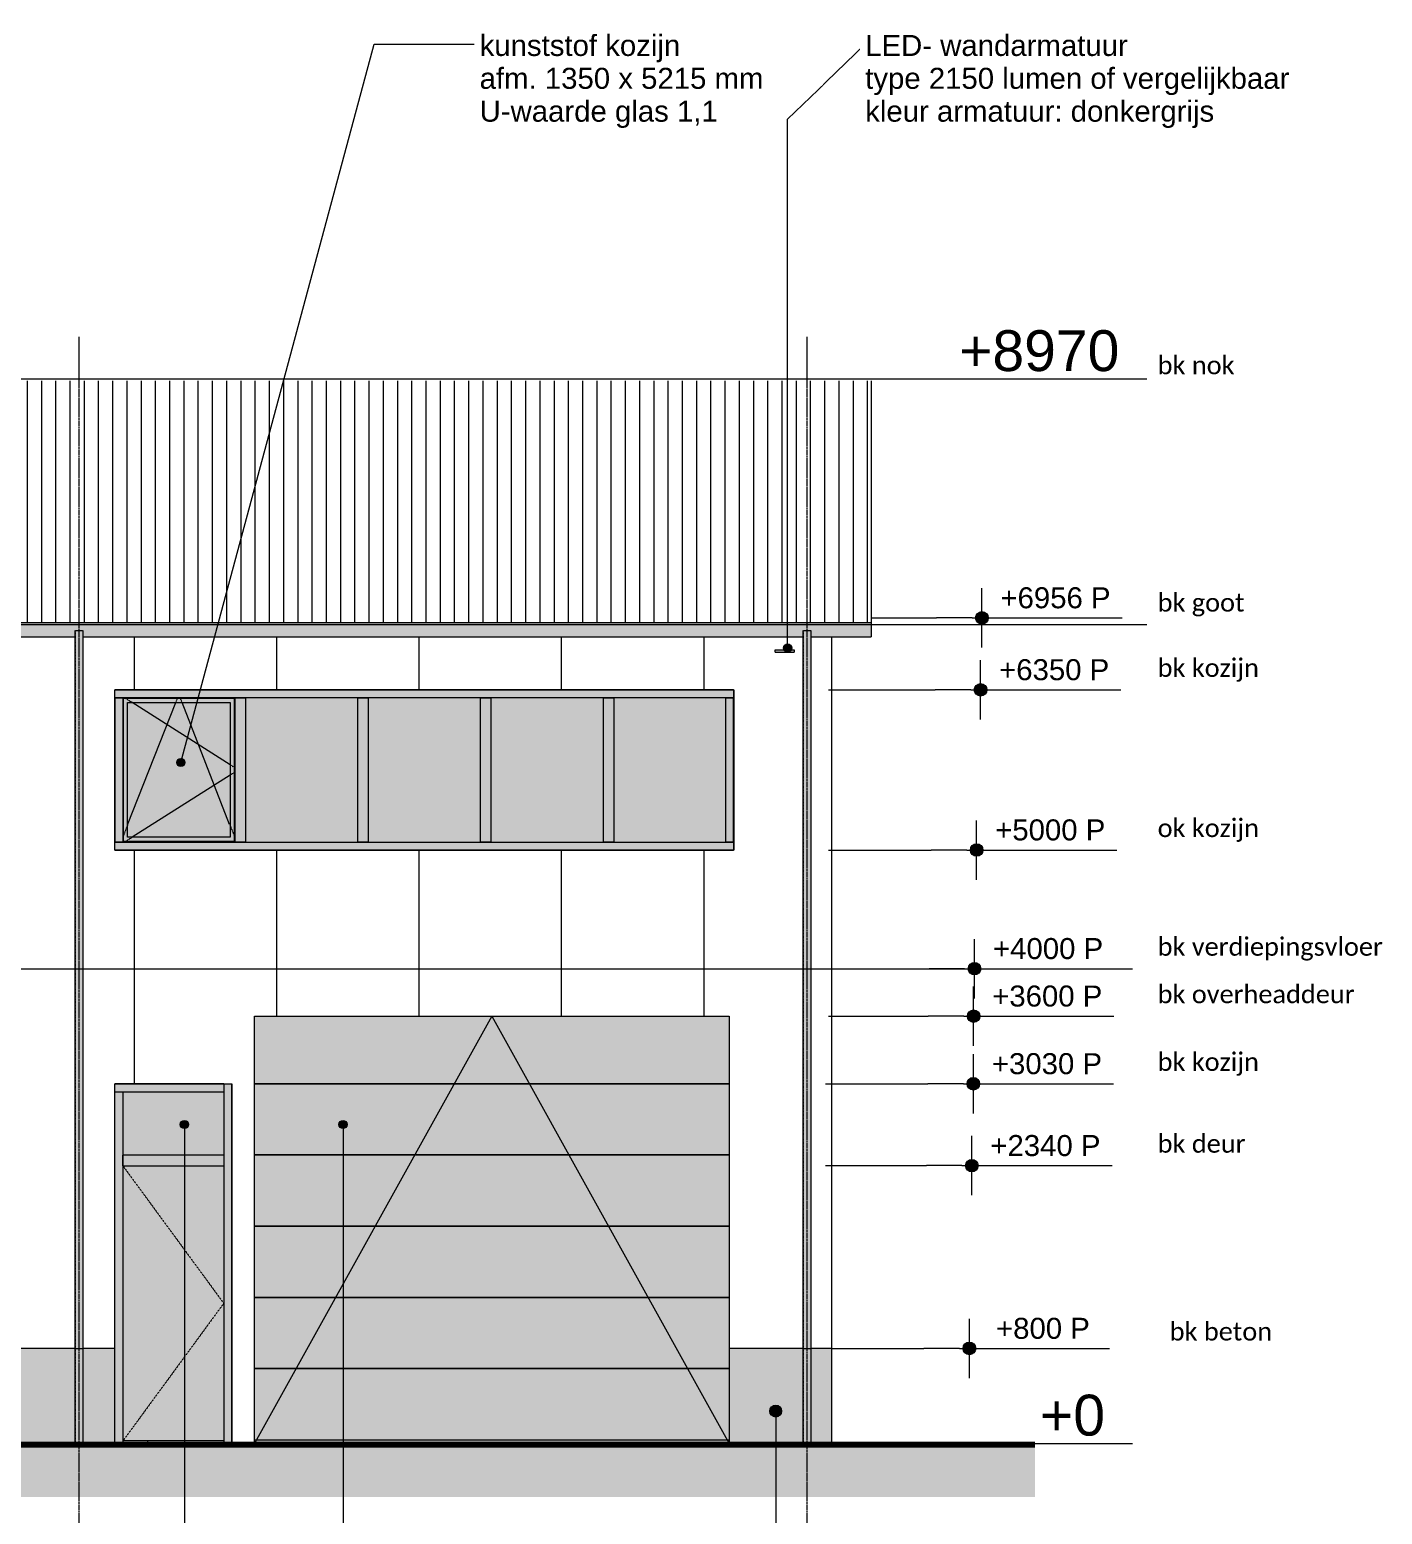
# Model space of a CAD drawing. Header units: millimetres. Extents: x 48682 to 485846, y -7071 to 11912.
# Drawn here: x 221659 to 233057, y -598 to 11912 of the extents above; entities that cross this region are included whole.
import ezdxf

# ---------------------------------------------------------------- set-up
doc = ezdxf.new("R2010")
doc.units = ezdxf.units.MM
for name, pattern in [('Dash', [6.35, 3.175, -3.175]), ('Grid Line', [22.225, 12.7, -3.175, 3.175, -3.175]), ('Hidden', [4, 2, -2]), ('levels', [12, 10, -1, 0, -1])]:
    doc.linetypes.add(name, pattern=pattern)
for name, color, linetype, lineweight in [('A-DETL', 90, 'Continuous', 13), ('A-DETL-GENF', 92, 'Continuous', 13), ('A-DOOR', 31, 'Continuous', 18), ('A-DOOR-GLAZ', 31, 'Continuous', 13), ('A-FLOR', 192, 'Continuous', 18), ('A-FLOR-LEVL', 51, 'Continuous', 9), ('A-FLOR-PATT', 8, 'Continuous', 18), ('A-GLAZ', 151, 'Continuous', 18), ('A-GLAZ-CWMG', 51, 'Continuous', 13), ('A-WALL', 113, 'Continuous', 13), ('A-WALL-PATT', 111, 'Continuous', 13), ('C-TOPO', 7, 'Continuous', 13), ('E-LITE-EQPM', 33, 'Continuous', 13), ('G-ANNO-DIMS', 111, 'Continuous', 9), ('G-ANNO-TEXT', 231, 'Continuous', 9), ('L-SITE', 91, 'Continuous', 13), ('S-COLS', 52, 'Continuous', 18), ('S-COLS-HDLN', 52, 'Hidden', 9), ('S-GRID', 1, 'Continuous', 9)]:
    doc.layers.add(name, color=color, linetype=linetype, lineweight=lineweight)
doc.styles.add('Arial', font='arial.ttf', dxfattribs={"height": 177.035928})
doc.styles.add('Arial_2', font='arial.ttf', dxfattribs={"height": 344.236527})
doc.styles.add('Calibri', font='calibri.ttf', dxfattribs={"height": 153.100159})

# ---------------------------------------------------------------- blocks, each defined once
blk = doc.blocks.new('300_28_ISR_kolom_buis - ø70x3_6 2-8360458-linkergebouw zuidoostgevel')
at = {"layer": 'S-COLS-HDLN', "linetype": 'Continuous', "lineweight": 18}
for points in [[(65792, 800), (65827, 800), (65827, 6850), (65798, 6850), (65797, 6795), (65792, 6795), (65792, 871)], [(65861, 800), (65862, 800), (65862, 6795), (65857, 6795), (65857, 6850), (65827, 6850), (65829, 800), (65861, 800)]]:
    blk.add_hatch(color=256, dxfattribs=at).paths.add_polyline_path(points, flags=0)
at = {"layer": 'A-DETL', "lineweight": 18}
for p, q in [((65792, 6850), (65792, 800)), ((65797, 6850), (65827, 6850)), ((65827, 6850), (65858, 6850)), ((65862, 800), (65862, 6850))]:
    blk.add_line(p, q, dxfattribs=at)
at = {"layer": 'S-COLS', "linetype": 'Hidden', "lineweight": 9}
for p, q in [((65796, 6850), (65796, 800)), ((65859, 6850), (65859, 800))]:
    blk.add_line(p, q, dxfattribs=at)
blk = doc.blocks.new('32_DO_glas - 01-8532440-linkergebouw zuidoostgevel')
at = {"layer": 'A-DOOR-GLAZ'}
blk.add_hatch(color=256, dxfattribs=at).paths.add_polyline_path([(70374, 5067), (71277, 5067), (71277, 6283), (70333, 6283), (70333, 5067)], flags=0)
blk = doc.blocks.new('Rectangular Mullion - 32_rechts_67x100-8532552-linkergebouw zuidoostgevel')
at = {"layer": 'A-GLAZ-CWMG'}
blk.add_hatch(color=256, dxfattribs=at).paths.add_polyline_path([(66130, 6283), (67186, 6283), (67186, 6350), (66130, 6350), (66130, 6309)], flags=0)
for p, q in [((66130, 6283), (66130, 6350)), ((67186, 6350), (66130, 6350)), ((67186, 6283), (66130, 6283))]:
    blk.add_line(p, q, dxfattribs=at)
blk = doc.blocks.new('Rectangular Mullion - 32_links_67x100-8532430-linkergebouw zuidoostgevel')
at = {"layer": 'A-GLAZ-CWMG'}
blk.add_hatch(color=256, dxfattribs=at).paths.add_polyline_path([(70288, 5000), (71344, 5000), (71344, 5067), (70288, 5067)], flags=0)
for p, q in [((70288, 5067), (71344, 5067)), ((71344, 5067), (71344, 5000)), ((70288, 5000), (71344, 5000))]:
    blk.add_line(p, q, dxfattribs=at)
blk = doc.blocks.new('Rectangular Mullion - 32_rechts_67x100-8431541-linkergebouw zuidoostgevel')
at = {"layer": 'A-GLAZ-CWMG'}
blk.add_hatch(color=256, dxfattribs=at).paths.add_polyline_path([(66141, 5067), (66197, 5067), (66197, 6283), (66130, 6283), (66130, 5067), (66132, 5067)], flags=0)
for p, q in [((66130, 6283), (66197, 6283)), ((66130, 6283), (66130, 5067)), ((66197, 6283), (66197, 5067)), ((66197, 5067), (66130, 5067))]:
    blk.add_line(p, q, dxfattribs=at)
blk = doc.blocks.new('Rectangular Mullion - 32_links_67x100-8431542-linkergebouw zuidoostgevel')
at = {"layer": 'A-GLAZ-CWMG'}
blk.add_hatch(color=256, dxfattribs=at).paths.add_polyline_path([(71344, 5067), (71344, 6283), (71277, 6283), (71277, 5067), (71322, 5067)], flags=0)
for p, q in [((71277, 6283), (71344, 6283)), ((71277, 5067), (71277, 6283)), ((71344, 5067), (71344, 6283)), ((71344, 5067), (71277, 5067))]:
    blk.add_line(p, q, dxfattribs=at)
blk = doc.blocks.new('Rectangular Mullion - 32_rechts_67x100-8532477-linkergebouw zuidoostgevel')
at = {"layer": 'A-GLAZ-CWMG'}
blk.add_hatch(color=256, dxfattribs=at).paths.add_polyline_path([(70027, 6283), (70288, 6283), (70288, 6350), (69254, 6350), (69254, 6283), (69299, 6283)], flags=0)
for p, q in [((70288, 6350), (69254, 6350)), ((70288, 6283), (69254, 6283))]:
    blk.add_line(p, q, dxfattribs=at)
blk = doc.blocks.new('Rectangular Mullion - 32_links_67x100-8532480-linkergebouw zuidoostgevel')
at = {"layer": 'A-GLAZ-CWMG'}
blk.add_hatch(color=256, dxfattribs=at).paths.add_polyline_path([(69209, 5000), (69254, 5000), (69254, 5067), (68220, 5067), (68220, 5000), (68265, 5000)], flags=0)
for p, q in [((68220, 5067), (69254, 5067)), ((68220, 5000), (69254, 5000))]:
    blk.add_line(p, q, dxfattribs=at)
blk = doc.blocks.new('Rectangular Mullion - 32_tussen_90x100-8431527-linkergebouw zuidoostgevel')
at = {"layer": 'A-GLAZ-CWMG'}
blk.add_hatch(color=256, dxfattribs=at).paths.add_polyline_path([(69299, 5067), (69299, 6283), (69209, 6283), (69209, 5067)], flags=0)
for p, q in [((69209, 6283), (69299, 6283)), ((69209, 6283), (69209, 5067)), ((69299, 6283), (69299, 5067)), ((69299, 5067), (69209, 5067))]:
    blk.add_line(p, q, dxfattribs=at)
blk = doc.blocks.new('Rectangular Mullion - 32_links_67x100-8532553-linkergebouw zuidoostgevel')
at = {"layer": 'A-GLAZ-CWMG'}
blk.add_hatch(color=256, dxfattribs=at).paths.add_polyline_path([(67186, 5000), (68220, 5000), (68220, 5067), (67186, 5067), (67186, 5060)], flags=0)
for p, q in [((67186, 5067), (68220, 5067)), ((67186, 5000), (68220, 5000))]:
    blk.add_line(p, q, dxfattribs=at)
blk = doc.blocks.new('Rectangular Mullion - 32_rechts_67x100-8532432-linkergebouw zuidoostgevel')
at = {"layer": 'A-GLAZ-CWMG'}
blk.add_hatch(color=256, dxfattribs=at).paths.add_polyline_path([(71277, 6283), (71344, 6283), (71344, 6350), (70288, 6350), (70288, 6283), (70374, 6283)], flags=0)
for p, q in [((71344, 6350), (70288, 6350)), ((71344, 6283), (70288, 6283)), ((71344, 6350), (71344, 6283))]:
    blk.add_line(p, q, dxfattribs=at)
blk = doc.blocks.new('Rectangular Mullion - 32_rechts_67x100_vlak-8647158-linkergebouw zuidoostgevel')
at = {"layer": 'A-GLAZ-CWMG'}
blk.add_hatch(color=256, dxfattribs=at).paths.add_polyline_path([(66670, 2963), (67050, 2963), (67050, 3030), (66132, 3030), (66132, 2963), (66199, 2963)], flags=0)
for p, q in [((66132, 2963), (66132, 3030)), ((67050, 3030), (66132, 3030)), ((67050, 3030), (67050, 2963)), ((66132, 2963), (67050, 2963))]:
    blk.add_line(p, q, dxfattribs=at)
blk = doc.blocks.new('Rectangular Mullion - 32_rechts_67x100_vlak-8626312-linkergebouw zuidoostgevel')
at = {"layer": 'A-GLAZ-CWMG'}
blk.add_hatch(color=256, dxfattribs=at).paths.add_polyline_path([(67050, 5), (67117, 5), (67117, 2384), (67050, 2384), (67050, 20)], flags=0)
for p, q in [((67050, 2384), (67050, 5)), ((67117, 5), (67117, 2384))]:
    blk.add_line(p, q, dxfattribs=at)
blk = doc.blocks.new('Rectangular Mullion - 32_links_67x100_vlak-8625667-linkergebouw zuidoostgevel')
at = {"layer": 'A-GLAZ-CWMG'}
blk.add_hatch(color=256, dxfattribs=at).paths.add_polyline_path([(66141, 2384), (66199, 2384), (66199, 2963), (66132, 2963), (66132, 2384)], flags=0)
for p, q in [((66132, 2963), (66199, 2963)), ((66132, 2384), (66132, 2963)), ((66199, 2963), (66199, 2384))]:
    blk.add_line(p, q, dxfattribs=at)
blk = doc.blocks.new('32_DO_deur - enkele deur-8647617-linkergebouw zuidoostgevel')
at = {"layer": 'A-DOOR'}
blk.add_hatch(color=256, dxfattribs=at).paths.add_polyline_path([(78497, 20), (79347, 20), (79347, 2339), (78497, 2339), (78497, 136)], flags=0)
at = {"layer": 'A-DOOR', "lineweight": 9}
blk.add_line((79347, 20), (78497, 20), dxfattribs=at)
at = {"layer": 'A-GLAZ', "linetype": 'Hidden', "lineweight": 13}
for p, q in [((78497, 2339), (79347, 1180)), ((79347, 1180), (78497, 20))]:
    blk.add_line(p, q, dxfattribs=at)
blk = doc.blocks.new('Rectangular Mullion - 32_rechts_67x100_vlak-8625681-linkergebouw zuidoostgevel')
at = {"layer": 'A-GLAZ-CWMG'}
blk.add_hatch(color=256, dxfattribs=at).paths.add_polyline_path([(67050, 2384), (67117, 2384), (67117, 3030), (67050, 3030), (67050, 2429)], flags=0)
for p, q in [((67050, 3030), (67117, 3030)), ((67050, 3030), (67050, 2384)), ((67117, 2384), (67117, 3030))]:
    blk.add_line(p, q, dxfattribs=at)
blk = doc.blocks.new('Rectangular Mullion - 32_links_67x100_vlak-V14-linkergebouw zuidoostgevel')
at = {"layer": 'A-GLAZ-CWMG'}
blk.add_hatch(color=256, dxfattribs=at).paths.add_polyline_path([(109247, 5), (109247, 2384), (109180, 2384), (109180, 5)], flags=0)
for p, q in [((109180, 800), (109180, 2384)), ((109247, 2384), (109247, 5))]:
    blk.add_line(p, q, dxfattribs=at)
blk = doc.blocks.new('Rectangular Mullion - 32_tussen_90x100-8647159-linkergebouw zuidoostgevel')
at = {"layer": 'A-GLAZ-CWMG'}
blk.add_hatch(color=256, dxfattribs=at).paths.add_polyline_path([(67050, 2339), (67050, 2429), (66199, 2429), (66199, 2339), (66935, 2339)], flags=0)
for p, q in [((66199, 2339), (66199, 2429)), ((67050, 2429), (66199, 2429)), ((67050, 2429), (67050, 2339)), ((66199, 2339), (67050, 2339))]:
    blk.add_line(p, q, dxfattribs=at)
blk = doc.blocks.new('32_DO_glas - 01-8647638-linkergebouw zuidoostgevel')
at = {"layer": 'A-DOOR-GLAZ'}
blk.add_hatch(color=256, dxfattribs=at).paths.add_polyline_path([(79347, 2429), (79347, 2963), (78497, 2963), (78497, 2429), (79236, 2429)], flags=0)
blk = doc.blocks.new('31_WI_RT62_BI_raam - BI_draaival_links-V15-linkergebouw zuidoostgevel')
at = {"layer": 'A-GLAZ'}
h = blk.add_hatch(color=256, dxfattribs=at)
h.paths.add_polyline_path([(66904, 5067), (67141, 5067), (67141, 6283), (66197, 6283), (66197, 5067), (66899, 5067)], flags=0)
h.paths.add_polyline_path([(66904, 5072), (66202, 5072), (66202, 6278), (67136, 6278), (67136, 5072), (66904, 5072)], flags=0)
h = blk.add_hatch(color=256, dxfattribs=at)
h.paths.add_polyline_path([(66237, 5072), (67136, 5072), (67136, 6278), (66202, 6278), (66202, 5072)], flags=0)
h.paths.add_polyline_path([(67101, 5107), (66237, 5107), (66237, 6243), (67101, 6243), (67101, 5133)], flags=0)
for p, q in [((66202, 5072), (66202, 6278)), ((67136, 6278), (66202, 6278)), ((67136, 6278), (67136, 5072)), ((67136, 5072), (66202, 5072))]:
    blk.add_line(p, q, dxfattribs=at)
at = {"layer": 'A-GLAZ', "linetype": 'Hidden', "lineweight": 13}
for p, q in [((66213, 6283), (66276, 6243)), ((66658, 6283), (66642, 6243)), ((66696, 6243), (66680, 6283)), ((67101, 5718), (67141, 5693)), ((67141, 5657), (67101, 5632)), ((66237, 5212), (66197, 5110)), ((67141, 5110), (67101, 5212)), ((66276, 5107), (66213, 5067))]:
    blk.add_line(p, q, dxfattribs=at)
blk = doc.blocks.new('Rectangular Mullion - 32_rechts_67x100-8532554-linkergebouw zuidoostgevel')
at = {"layer": 'A-GLAZ-CWMG'}
blk.add_hatch(color=256, dxfattribs=at).paths.add_polyline_path([(92227, 6283), (92820, 6283), (92820, 6350), (91786, 6350), (91786, 6283), (92066, 6283)], flags=0)
for p, q in [((92820, 6350), (91786, 6350)), ((92820, 6283), (91786, 6283))]:
    blk.add_line(p, q, dxfattribs=at)
blk = doc.blocks.new('Rectangular Mullion - 32_links_67x100-8532555-linkergebouw zuidoostgevel')
at = {"layer": 'A-GLAZ-CWMG'}
blk.add_hatch(color=256, dxfattribs=at).paths.add_polyline_path([(91272, 5000), (91786, 5000), (91786, 5067), (90730, 5067), (90730, 5000), (91008, 5000)], flags=0)
for p, q in [((90730, 5000), (90730, 5067)), ((90730, 5067), (91786, 5067)), ((90730, 5000), (91786, 5000))]:
    blk.add_line(p, q, dxfattribs=at)
blk = doc.blocks.new('32_DO_glas - 01-8532562-linkergebouw zuidoostgevel')
at = {"layer": 'A-DOOR-GLAZ'}
blk.add_hatch(color=256, dxfattribs=at).paths.add_polyline_path([(91831, 5067), (92775, 5067), (92775, 6283), (91831, 6283), (91831, 5133)], flags=0)
blk = doc.blocks.new('300_28_ISR_kolom_buis - ø70x3_6 2-V18-linkergebouw zuidoostgevel')
at = {"layer": 'S-COLS-HDLN', "linetype": 'Continuous', "lineweight": 18}
for points in [[(71942, 5), (71977, 5), (71977, 800), (71942, 800), (71942, 136)], [(72012, 5), (72012, 800), (71977, 800), (71978, 5), (72011, 5)]]:
    blk.add_hatch(color=256, dxfattribs=at).paths.add_polyline_path(points, flags=0)
at = {"layer": 'A-DETL', "lineweight": 18}
for p, q in [((71942, 800), (71942, 5)), ((71942, 800), (71977, 800)), ((71977, 800), (72012, 800)), ((72012, 5), (72012, 800))]:
    blk.add_line(p, q, dxfattribs=at)
at = {"layer": 'S-COLS', "linetype": 'Hidden', "lineweight": 9}
for p, q in [((71946, 800), (71946, 5)), ((72009, 800), (72009, 5))]:
    blk.add_line(p, q, dxfattribs=at)
blk = doc.blocks.new('300_28_ISR_kolom_buis - ø70x3_6 2-8715042-linkergebouw zuidoostgevel')
at = {"layer": 'S-COLS-HDLN', "linetype": 'Continuous', "lineweight": 18}
for points in [[(65792, 0), (65827, 0), (65827, 800), (65792, 800), (65792, 62)], [(65862, 0), (65862, 800), (65827, 800), (65827, 0), (65861, 0)]]:
    blk.add_hatch(color=256, dxfattribs=at).paths.add_polyline_path(points, flags=0)
at = {"layer": 'A-DETL', "lineweight": 18}
for p, q in [((65792, 800), (65792, 0)), ((65792, 800), (65827, 800)), ((65827, 800), (65862, 800)), ((65862, 0), (65862, 800)), ((65827, 0), (65792, 0)), ((65862, 0), (65827, 0))]:
    blk.add_line(p, q, dxfattribs=at)
at = {"layer": 'S-COLS', "linetype": 'Hidden', "lineweight": 9}
for p, q in [((65796, 800), (65796, 0)), ((65859, 800), (65859, 0))]:
    blk.add_line(p, q, dxfattribs=at)
blk = doc.blocks.new('300_90_VAE_parkeerplek - 2500x5000-7977994-linkergebouw zuidoostgevel')
at = {"layer": 'L-SITE'}
for points in [[(60932, 2), (60932, 5), (60892, 5), (60892, 2)], [(61909, 0), (63392, 0), (63392, 2), (60892, 1), (60892, 0), (61501, 0)], [(62170, 2), (63352, 2), (63352, 5), (60932, 5), (60932, 2), (61909, 2)], [(63392, 2), (63392, 5), (63352, 5), (63352, 2)]]:
    blk.add_hatch(color=256, dxfattribs=at).paths.add_polyline_path(points, flags=0)
at = {"layer": 'A-DETL', "lineweight": 18}
for p, q in [((60892, 5), (60932, 5)), ((60892, 2), (60892, 5)), ((60932, 2), (60892, 2)), ((60892, 2), (63392, 2)), ((60892, 0), (60892, 2)), ((60932, 5), (63352, 5)), ((60932, 2), (60932, 5)), ((63352, 5), (63392, 5)), ((63352, 2), (63352, 5)), ((63392, 2), (63352, 2)), ((63392, 2), (63392, 5)), ((63392, 0), (63392, 2)), ((63392, 0), (60892, 0))]:
    blk.add_line(p, q, dxfattribs=at)
at = {"layer": 'L-SITE'}
for p, q in [((61838, 3), (61893, 3)), ((62002, 3), (61838, 3)), ((61893, 3), (62006, 3)), ((61893, 3), (62008, 3)), ((62009, 3), (61893, 3)), ((62068, 3), (62002, 3)), ((62006, 3), (62049, 3)), ((62008, 3), (62063, 3)), ((62058, 3), (62009, 3)), ((62049, 3), (62085, 3)), ((62077, 3), (62058, 3)), ((62063, 3), (62084, 3)), ((62098, 3), (62068, 3)), ((62091, 3), (62077, 3)), ((62084, 3), (62101, 3)), ((62085, 3), (62113, 3)), ((62101, 3), (62091, 3)), ((62122, 3), (62098, 3)), ((62101, 3), (62111, 3)), ((62109, 3), (62101, 3)), ((62113, 3), (62109, 3)), ((62111, 3), (62115, 3)), ((62113, 3), (62135, 3)), ((62115, 3), (62113, 3)), ((62142, 3), (62122, 3)), ((62135, 3), (62150, 3)), ((62157, 3), (62142, 3)), ((62150, 3), (62161, 3)), ((62167, 3), (62157, 3)), ((62161, 3), (62168, 3)), ((62170, 3), (62167, 3)), ((62168, 3), (62170, 3))]:
    blk.add_line(p, q, dxfattribs=at)
blk = doc.blocks.new('200_VAE_63_spotlamp - rond-8711555-linkergebouw zuidoostgevel')
at = {"layer": 'E-LITE-EQPM'}
blk.add_hatch(color=256, dxfattribs=at).paths.add_polyline_path([(65720, 6667), (65720, 6687), (65560, 6687), (65560, 6667), (65612, 6667)], flags=0)
for p, q in [((65560, 6687), (65720, 6687)), ((65560, 6667), (65560, 6687)), ((65560, 6667), (65720, 6667)), ((65720, 6687), (65720, 6667))]:
    blk.add_line(p, q, dxfattribs=at)
blk = doc.blocks.new('300_31_VAE_OH_deur_glas_4x2laags - OH deur breedte 4000mmx2700mm-V21-linkergebouw zuidoostgevel')
at = {"layer": 'A-DOOR'}
for points in [[(112700, 3030), (114357, 3030), (114357, 3600), (110357, 3600), (110357, 3030), (112518, 3030)], [(114357, 1830), (114357, 2430), (110357, 2430), (110357, 1830), (113547, 1830)], [(112700, 1230), (114357, 1230), (114357, 1830), (110357, 1830), (110357, 1230), (112549, 1230)], [(111463, 630), (114357, 630), (114357, 1230), (110357, 1230), (110357, 630), (110986, 630)], [(110584, 30), (114357, 30), (114357, 630), (110357, 630), (110357, 30)], [(110342, -10), (114372, -10), (114372, 0), (114357, 0), (114357, 30), (110357, 30), (110357, 5), (113877, 5), (113877, 0), (110342, 0), (110342, -6)]]:
    blk.add_hatch(color=256, dxfattribs=at).paths.add_polyline_path(points, flags=0)
h = blk.add_hatch(color=256, dxfattribs=at)
h.paths.add_polyline_path([(110282, 0), (110242, 0), (110244, -3), (110246, -4), (110276, -3), (110281, -1)], flags=0)
h.paths.add_polyline_path([(110281, -10), (110282, -10), (110282, 0), (110278, -10), (110281, -10)], flags=0)
h.paths.add_polyline_path([(110278, -7), (110281, -1), (110276, -5), (110278, -6)], flags=0)
h = blk.add_hatch(color=256, dxfattribs=at)
h.paths.add_polyline_path([(110310, -10), (110342, -10), (110342, 0), (110282, 0), (110282, -10), (110307, -10)], flags=0)
h.paths.add_polyline_path([(114432, -10), (114432, 0), (114372, 0), (114372, -10), (114422, -10)], flags=0)
h = blk.add_hatch(color=256, dxfattribs=at)
h.paths.add_polyline_path([(114432, 0), (114440, -4), (114470, -3), (114472, 0), (114434, 0)], flags=0)
h.paths.add_polyline_path([(114434, -10), (114436, -10), (114436, -8), (114432, 0), (114432, -10)], flags=0)
h.paths.add_polyline_path([(114436, -7), (114438, -5), (114439, -4), (114432, 0), (114436, -7)], flags=0)
at = {"layer": 'A-DOOR-GLAZ', "lineweight": 18}
blk.add_hatch(color=256, dxfattribs=at).paths.add_polyline_path([(113033, 2430), (114357, 2430), (114357, 3030), (110357, 3030), (110357, 2430), (112700, 2430)], flags=0)
at = {"layer": 'A-DOOR', "lineweight": 13}
for p, q in [((112357, 3600), (110360, 5)), ((112357, 3600), (114357, 0)), ((110357, 3030), (114357, 3030)), ((114357, 2430), (110357, 2430)), ((114357, 1830), (110357, 1830)), ((110357, 1830), (114357, 1830)), ((110357, 1230), (114357, 1230)), ((114357, 1230), (110357, 1230)), ((114357, 630), (110357, 630)), ((110357, 630), (114357, 630)), ((110357, 30), (114357, 30)), ((110357, 30), (114357, 30)), ((110342, -10), (110342, 0)), ((114372, -3), (110342, -3)), ((114372, 0), (114372, -10))]:
    blk.add_line(p, q, dxfattribs=at)
at = {"layer": 'A-DOOR', "lineweight": 9}
for p, q in [((110274, -4), (110246, -4)), ((110278, -8), (110278, -10)), ((110282, -10), (110282, 0)), ((114432, 0), (114432, -10)), ((114436, -10), (114436, -8)), ((114440, -4), (114468, -4))]:
    blk.add_line(p, q, dxfattribs=at)
for centre, start, end in [((110246, 0), 180, 270), ((110274, -8), 0, 90), ((114440, -8), 90, 180), ((114468, 0), 270, 360)]:
    blk.add_arc(centre, 4, start, end, dxfattribs=at)
for points in [[(110243, -3), (110243, -3), (110243, -3), (110243, -2), (110243, -2), (110242, -2), (110242, -1), (110242, -1)], [(114471, -3), (114471, -3), (114471, -3), (114471, -2), (114472, -2), (114472, -2), (114472, -1), (114472, -1)]]:
    blk.add_open_spline(points, degree=3, knots=[0.5, 0.5, 0.5, 0.5, 0.5416667, 0.5833333, 0.6666667, 0.75, 0.8333333, 0.8333333, 0.8333333, 0.8333333], dxfattribs=at)
for points in [[(110275, -4), (110275, -4), (110275, -4), (110274, -4)], [(110278, -8), (110278, -8), (110278, -7), (110278, -7)], [(114436, -8), (114436, -8), (114436, -7), (114436, -7)], [(114439, -4), (114439, -4), (114440, -4), (114440, -4)]]:
    blk.add_open_spline(points, degree=3, dxfattribs=at)
at = {"layer": 'A-DOOR-GLAZ'}
for p, q in [((114357, 3030), (110357, 3030)), ((110357, 2430), (114357, 2430))]:
    blk.add_line(p, q, dxfattribs=at)
blk = doc.blocks.new('Spot Elevations - 1_8-7718674-linkergebouw zuidoostgevel')
at = {"layer": 'G-ANNO-DIMS'}
h = blk.add_hatch(color=256, dxfattribs=at)
edge = h.paths.add_edge_path(flags=0)
edge.add_arc((48969, 8970), 53, 0, 180)
edge.add_arc((48969, 8970), 53, 180, 360)
at = {"layer": 'G-ANNO-DIMS', "lineweight": 13}
for p, q in [((48969, 8720), (48969, 9220)), ((49052, 8970), (47787, 8970)), ((49052, 8970), (49352, 8970))]:
    blk.add_line(p, q, dxfattribs=at)
for start, end in [(0, 180), (180, 0)]:
    blk.add_arc((48969, 8970), 53, start, end, dxfattribs=at)

msp = doc.modelspace()

# ---------------------------------------------------------------- hatches: boundary and pattern name
at = {"layer": 'A-DETL-GENF'}
msp.add_hatch(color=9, dxfattribs=at).paths.add_polyline_path([(222484, 5107), (223348.4, 5107), (223348.4, 6243), (222484, 6243), (222484, 5133)], flags=0)
at = {"layer": 'A-FLOR'}
h = msp.add_hatch(color=256, dxfattribs=at)
h.paths.add_polyline_path([(162884.7, 6795), (171589.7, 6795), (171589.7, 6850), (171659.7, 6850), (171659.7, 6795), (178995.1, 6795), (178995.1, 6850), (179054.2, 6850), (179054.2, 6795), (191295.1, 6795), (191295.1, 6850), (191354.2, 6850), (191354.2, 6795), (197445.1, 6795), (197445.1, 6850), (197504.2, 6850), (197504.2, 6795), (203595.1, 6795), (203595.1, 6850), (203654.2, 6850), (203654.2, 6795), (209745.1, 6795), (209745.1, 6850), (209804.2, 6850), (209804.2, 6795), (215895.1, 6795), (215895.1, 6850), (215954.2, 6850), (215954.2, 6795), (222045.1, 6795), (222045.1, 6850), (222104.2, 6850), (222104.2, 6795), (228180.1, 6795), (228180.1, 6850), (228239.2, 6850), (228239.2, 6795), (228749.7, 6795), (228749.7, 6915), (162884.7, 6915), (162884.7, 6800)], flags=0)
h.paths.add_polyline_path([(169604.5, 6800.1), (166150.7, 6800.1), (166150.7, 6900), (171551.7, 6900), (171551.7, 6800.1), (170873.3, 6800.1)], flags=0)
at = {"layer": 'A-FLOR-PATT', "lineweight": 9}
h = msp.add_hatch(dxfattribs=at)
h.set_pattern_fill('FP_9', color=256, style=0, pattern_type=2)
h.set_pattern_definition([(90, (0, -8882.83), (-120, 7e-15), [])])
h.paths.add_polyline_path([(197856.2, 6915), (228749.7, 6915), (228749.7, 8954.5), (162884.7, 8954.5), (162884.7, 6915), (197327.1, 6915)], flags=0)
at = {"layer": 'A-WALL'}
h = msp.add_hatch(color=256, dxfattribs=at)
h.paths.add_polyline_path([(203323.2, 0), (203589.7, 0), (203589.7, 800), (203323.2, 800), (203323.2, 20)], flags=0)
h.paths.add_polyline_path([(216227.1, 0), (216227.1, 800), (215959.7, 800), (215959.7, 0), (216109.3, 0)], flags=0)
h.paths.add_polyline_path([(215889.7, 0), (215889.7, 800), (215621.6, 800), (215621.6, 0), (215844.8, 0)], flags=0)
h.paths.add_polyline_path([(203927.1, 0), (203927.1, 800), (203659.7, 800), (203659.7, 0), (203676, 0)], flags=0)
h.paths.add_polyline_path([(170721.7, 0), (171589.7, 0), (171589.7, 800), (170721.7, 800), (170721.7, 135.7)], flags=0)
h.paths.add_polyline_path([(227554.4, 0), (228174.7, 0), (228174.7, 800), (227554.4, 800), (227554.4, 30)], flags=0)
h.paths.add_polyline_path([(178751.7, 0), (178989.7, 0), (178989.7, 800), (178751.7, 800), (178751.7, 20)], flags=0)
h.paths.add_polyline_path([(191627.1, 0), (191627.1, 800), (191359.7, 800), (191359.7, 0), (191507.2, 0)], flags=0)
h.paths.add_polyline_path([(179059.7, 0), (179329.6, 0), (179329.6, 800), (179059.7, 800), (179059.7, 62.2)], flags=0)
h.paths.add_polyline_path([(191289.7, 0), (191289.7, 800), (191016.1, 800), (191016.1, 0), (191242.7, 0)], flags=0)
h.paths.add_polyline_path([(228314.7, 0), (228414.7, 0), (228414.7, 800), (228244.7, 800), (228244.7, 0), (228278, 0)], flags=0)
h.paths.add_polyline_path([(185422.9, 5), (185830, 5), (185830, 800), (185209.7, 800), (185209.7, 5), (185290.6, 5)], flags=0)
h.paths.add_polyline_path([(221419.4, 5), (222039.7, 5), (222039.7, 800), (221419.4, 800), (221419.4, 30)], flags=0)
h.paths.add_polyline_path([(166487.7, 5), (167721.7, 5), (167721.7, 800), (166487.7, 800), (166487.7, 290)], flags=0)
h.paths.add_polyline_path([(184629.3, 5), (185139.7, 5), (185139.7, 800), (184519.4, 800), (184519.4, 5), (184534.4, 5)], flags=0)
h.paths.add_polyline_path([(196819.2, 5), (197439.7, 5), (197439.7, 800), (196819.2, 800), (196819.2, 30)], flags=0)
h.paths.add_polyline_path([(197509.7, 5), (198130, 5), (198130, 800), (197509.7, 800), (197509.7, 62.2)], flags=0)
h.paths.add_polyline_path([(173539.7, 5), (173539.7, 800), (171659.7, 800), (171659.7, 5), (173524.7, 5)], flags=0)
h.paths.add_polyline_path([(209134.4, 5), (209739.7, 5), (209739.7, 800), (209119.4, 800), (209119.4, 5), (209127.5, 5)], flags=0)
h.paths.add_polyline_path([(209809.7, 5), (210430, 5), (210430, 800), (209809.7, 800), (209809.7, 62.2)], flags=0)
h.paths.add_polyline_path([(222377.1, 5), (222377.1, 800), (222109.7, 800), (222109.7, 5), (222193.7, 5)], flags=0)
at = {"layer": 'A-WALL-PATT', "lineweight": 9}
h = msp.add_hatch(dxfattribs=at)
h.set_pattern_fill('FP_2', color=256, style=0, pattern_type=2)
h.set_pattern_definition([(90, (53340.5, 0), (-1200, 7e-14), [])])
h.paths.add_polyline_path([(166587.7, -10), (167721.7, -10), (167721.7, 0), (166587.7, 0)], flags=0)
h.paths.add_polyline_path([(170741, -10), (171324.7, -10), (171324.7, 0), (170721.7, 0), (170721.7, -10)], flags=0)
h.paths.add_polyline_path([(177554.7, 0), (177767.5, 0), (177767.5, 3030), (178751.7, 3030), (178751.7, 800), (178989.7, 800), (178989.7, 6795), (171659.7, 6795), (171659.7, 800), (173539.7, 800), (173539.7, 3600), (177539.7, 3600), (177539.7, 0)], flags=0)
h.paths.add_polyline_path([(214522.1, 5), (214637.2, 5), (214637.2, 3030), (215621.6, 3030), (215621.6, 800), (215889.7, 800), (215889.7, 6795), (209809.7, 6795), (209809.7, 800), (210430, 800), (210430, 3600), (214430, 3600), (214430.3, 5), (214445, 5)], flags=0)
h.paths.add_polyline_path([(217419.4, 5), (217419.4, 3600), (221419.4, 3600), (221419.4, 800), (222039.7, 800), (222039.7, 6795), (215959.7, 6795), (215959.7, 800), (216227.1, 800), (216227.1, 3030), (217211.3, 3030), (217211.3, 5), (217419, 5)], flags=0)
h.paths.add_polyline_path([(223554.4, 5), (223554.4, 3600), (227554.4, 3600), (227554.4, 800), (228174.7, 800), (228174.7, 6795), (222109.7, 6794.6), (222109.7, 800), (222377.1, 800), (222377.1, 3030), (223361.3, 3030), (223361.3, 5), (223554, 5)], flags=0)
h.paths.add_polyline_path([(204998.7, 5), (205119.4, 5), (205119.4, 3600), (209119.4, 3600), (209119.4, 800), (209739.7, 800), (209739.7, 6795), (203659.7, 6795), (203659.7, 800), (203927.1, 800), (203927.1, 3030), (204911.3, 3030), (204911.3, 5)], flags=0)
h.paths.add_polyline_path([(192611.3, 5), (192819.2, 5), (192819.2, 3600), (196819.2, 3600), (196819.2, 800), (197439.7, 800), (197439.7, 6795), (191359.7, 6795), (191359.7, 800), (191627.1, 800), (191627.1, 3030), (192611.3, 3030), (192611.3, 135.7)], flags=0)
h.paths.add_polyline_path([(190031.8, 5), (190031.8, 3030), (191016.1, 3030), (191016.1, 800), (191289.7, 800), (191289.7, 6795), (185209.7, 6795), (185209.7, 800), (185830, 800), (185830, 3600), (189830, 3600), (189830.3, 5), (189920, 5)], flags=0)
h.paths.add_polyline_path([(202145, 5), (202339.2, 5), (202339.2, 3030), (203323.2, 3030), (203323.2, 800), (203589.7, 800), (203589.7, 6795), (197509.7, 6795), (197509.7, 800), (198130, 800), (198130, 3600), (202130, 3600), (202130.3, 5)], flags=0)
h.paths.add_polyline_path([(180519.4, 5), (180519.4, 3600), (184519.4, 3600), (184519.4, 800), (185139.7, 800), (185139.7, 6795), (179059.7, 6795), (179059.7, 800), (179329.6, 800), (179329.6, 3030), (180313.9, 3030), (180313.9, 5), (180519, 5)], flags=0)
h.paths.add_polyline_path([(171589.7, 800), (171589.7, 6795), (166587.7, 6795), (166587.7, 800), (167721.7, 800), (167721.7, 3600), (170721.7, 3600), (170721.7, 800), (171534.6, 800)], flags=0)
h.paths.add_polyline_path([(228278, 800), (228314.7, 800), (228314.7, 6795), (228244.7, 6795), (228244.7, 800)], flags=0)
h.paths.add_polyline_path([(177883.5, 5000), (173539.7, 5000), (173539.7, 6350), (178759.7, 6350), (178759.7, 5000), (178015.8, 5000)], flags=0)
h.paths.add_polyline_path([(191771.8, 5000), (191627.1, 5000), (191627.1, 6350), (196841.7, 6350), (196841.7, 5000), (192036.3, 5000)], flags=0)
h.paths.add_polyline_path([(215580.2, 5000), (210407.7, 5000), (210407.7, 6350), (215622.2, 6350), (215622.2, 5000)], flags=0)
h.paths.add_polyline_path([(190978.2, 5000), (185807.7, 5000), (185807.7, 6350), (191022.2, 6350), (191022.2, 5000)], flags=0)
h.paths.add_polyline_path([(209141.7, 5000), (203927.1, 5000), (203927.1, 6350), (209141.7, 6350), (209141.7, 5427)], flags=0)
h.paths.add_polyline_path([(198107.7, 5000), (198107.7, 6350), (203322.2, 6350), (203322.2, 5000), (198385.2, 5000)], flags=0)
h.paths.add_polyline_path([(217874.7, 5000), (216227.1, 5000), (216227.1, 6350), (221441.7, 6350), (221441.7, 5000), (220275.2, 5000)], flags=0)
h.paths.add_polyline_path([(179603, 5000), (179327.1, 5000), (179327.1, 6350), (184541.7, 6350), (184541.7, 5000), (179867.6, 5000)], flags=0)
h.paths.add_polyline_path([(222377.1, 5000), (222377.1, 6350), (227591.7, 6350), (227591.7, 5000), (222458.2, 5000)], flags=0)
h.paths.add_polyline_path([(170718.7, 5000), (167721.7, 5000), (167721.7, 6350), (170718.7, 6350), (170718.7, 5059.5)], flags=0)
h.paths.add_polyline_path([(228082.1, 6667.2), (227942.3, 6667.2), (227942.3, 6687.2), (228102.3, 6687.2), (228102.3, 6667.2), (228087.3, 6667.2)], flags=0)
h.paths.add_polyline_path([(215657.3, 6667.2), (215657.3, 6687.2), (215817.3, 6687.2), (215817.3, 6667.2), (215672.3, 6667.2)], flags=0)
h.paths.add_polyline_path([(203411.5, 6667.2), (203357.3, 6667.2), (203357.3, 6687.2), (203517.3, 6687.2), (203517.3, 6667.2), (203502.3, 6667.2)], flags=0)
h.paths.add_polyline_path([(191202.3, 6667.2), (191057.3, 6667.2), (191057.3, 6687.2), (191217.3, 6687.2), (191217.3, 6667.2)], flags=0)
h.paths.add_polyline_path([(178757.3, 6667.2), (178757.3, 6687.2), (178917.3, 6687.2), (178917.3, 6667.2), (178772.3, 6667.2)], flags=0)
h = msp.add_hatch(dxfattribs=at)
h.set_pattern_fill('FP_1', color=256, style=0, pattern_type=2)
h.set_pattern_definition([(90, (49852.5, 0), (-1200, 7e-14), [])])
h.paths.add_polyline_path([(190174.7, 0), (190949.1, 0), (190949.1, 20), (190098.8, 20), (190098.8, 5), (190174.7, 5), (190174.7, 2)], flags=0)
h.paths.add_polyline_path([(214774.7, 0), (215554.6, 0), (215554.6, 20), (214704.2, 20), (214704.2, 5), (214774.7, 5), (214774.7, 2)], flags=0)
h.paths.add_polyline_path([(203256.2, 0), (203256.2, 20), (202406.2, 20), (202406.2, 5), (202474.7, 5), (202474.7, 0), (203146.9, 0)], flags=0)
h.paths.add_polyline_path([(204774.7, 0), (204774.7, 5), (204844.3, 5), (204844.3, 20), (203994.1, 20), (203994.1, 0), (204734.2, 0)], flags=0)
h.paths.add_polyline_path([(191694.1, 0), (192474.7, 0), (192474.7, 5), (192544.3, 5), (192544.3, 20), (191694.1, 20)], flags=0)
h.paths.add_polyline_path([(180174.7, 0), (180174.7, 5), (180246.9, 5), (180246.9, 20), (179396.6, 20), (179396.6, 0)], flags=0)
h.paths.add_polyline_path([(216294.1, 0), (217074.7, 0), (217074.7, 5), (217144.3, 5), (217144.3, 20), (216294.1, 20)], flags=0)
h.paths.add_polyline_path([(178280.3, 0), (178684.7, 0), (178684.7, 20), (177834.5, 20), (177834.5, 0)], flags=0)
h.paths.add_polyline_path([(165528.8, 5), (165648.8, 5), (165648.8, 20), (164798.8, 20), (164798.8, 5), (165521.2, 5)], flags=0)
h.paths.add_polyline_path([(222444.1, 5), (223294.3, 5), (223294.3, 20), (222444.1, 20)], flags=0)
h.paths.add_polyline_path([(203256.2, 2339.2), (203256.2, 2339.2), (203256.2, 2384.2)], flags=0)
h.paths.add_polyline_path([(214600, 5107), (214664.7, 5107), (214664.7, 6243), (214600, 6243), (214600, 5133)], flags=0)
at = {"layer": 'C-TOPO'}
msp.add_hatch(color=256, dxfattribs=at).paths.add_polyline_path([(162408.1, -452.3), (230129.8, -452.3), (230129.8, -10), (162408.1, -10)], flags=0)
at = {"layer": 'G-ANNO-TEXT'}
h = msp.add_hatch(color=250, dxfattribs=at)
edge = h.paths.add_edge_path(flags=0)
edge.add_arc((228046.1, 6701.8), 35, 0, 360)
h = msp.add_hatch(color=250, dxfattribs=at)
edge = h.paths.add_edge_path(flags=0)
edge.add_arc((222932.6, 5737.4), 35, 0, 360)
h = msp.add_hatch(color=250, dxfattribs=at)
edge = h.paths.add_edge_path(flags=0)
edge.add_arc((222963.2, 2686.9), 35, 0, 360)
h = msp.add_hatch(color=250, dxfattribs=at)
edge = h.paths.add_edge_path(flags=0)
edge.add_arc((224299.5, 2686.9), 35, 0, 360)
h = msp.add_hatch(color=250, dxfattribs=at)
edge = h.paths.add_edge_path(flags=0)
edge.add_arc((227945.6, 272), 50, 0, 360)

# ---------------------------------------------------------------- linework, layer by layer
at = {"layer": 'A-DETL', "lineweight": 18}
for p, q in [((228749.7, 8954.5), (228749.7, 6795)), ((215954.2, 6795), (222045.1, 6795)), ((222104.2, 6795), (228180.1, 6795)), ((228239.2, 6795), (228749.7, 6795)), ((228414.7, 6795), (228414.7, 0)), ((222377.1, 5000), (222377.1, 6350)), ((222377.1, 6350), (227591.7, 6350)), ((227591.7, 6350), (227591.7, 5000)), ((227591.7, 5000), (222377.1, 5000)), ((223554.4, 5), (223554.4, 3600)), ((223554.4, 3600), (227554.4, 3600)), ((227554.4, 3600), (227554.4, 0)), ((222377.1, 5), (222377.1, 3030)), ((222377.1, 3030), (223361.3, 3030)), ((223361.3, 3030), (223361.3, 5)), ((222039.7, 800), (221419.4, 800)), ((222377.1, 800), (222109.7, 800)), ((228174.7, 800), (227554.4, 800)), ((228414.7, 800), (228244.7, 800)), ((227554.4, 0), (228174.7, 0)), ((228244.7, 0), (228414.7, 0))]:
    msp.add_line(p, q, dxfattribs=at)
at = {"layer": 'A-DETL', "linetype": 'Dash', "lineweight": 9}
for p, q in [((228749.7, 6956), (228769.7, 6956)), ((228391.7, 6350), (228431.7, 6350)), ((228391.7, 5000), (228431.7, 5000)), ((228391.7, 3600), (228431.7, 3600)), ((228364.7, 3030), (228414.7, 3030)), ((228364.7, 2340.2), (228414.7, 2340.2))]:
    msp.add_line(p, q, dxfattribs=at)
at = {"layer": 'A-DETL'}
for p, q in [((222484, 6243), (223348.4, 6243)), ((222484, 5107), (222484, 6243)), ((223348.4, 6243), (223348.4, 5107)), ((223348.4, 5107), (222484, 5107))]:
    msp.add_line(p, q, dxfattribs=at)
at = {"layer": 'A-DETL', "lineweight": 9}
for p, q in [((222484, 5210.8), (222889.5, 6243)), ((223348.4, 5718.8), (222523.4, 6243)), ((223341.9, 5215.2), (222943, 6243)), ((223348.4, 5631.2), (222523.1, 5107.2))]:
    msp.add_line(p, q, dxfattribs=at)
at = {"layer": 'A-FLOR'}
msp.add_line((228749.7, 6915), (162884.7, 6915), dxfattribs=at)
at = {"layer": 'A-FLOR-LEVL', "linetype": 'levels'}
for p, q in [((162337.6, 8970), (231073.3, 8970)), ((162337.6, 6900), (231073.3, 6900)), ((162337.6, 4000), (230952.8, 4000)), ((162337.6, 0), (230952.8, 0))]:
    msp.add_line(p, q, dxfattribs=at)
at = {"layer": 'C-TOPO', "lineweight": 100}
msp.add_line((162408.1, -10), (230129.8, -10), dxfattribs=at)
at = {"layer": 'C-TOPO'}
msp.add_line((162408.1, -10), (230129.8, -10), dxfattribs=at)
at = {"layer": 'G-ANNO-DIMS'}
for p, q in [((228749.7, 6956), (228869.4, 6956)), ((228869.4, 6956), (229299.8, 6956)), ((228414.7, 6350), (228731.4, 6350)), ((228731.4, 6350), (229288.8, 6350)), ((228414.7, 5000), (228687.3, 5000)), ((228687.3, 5000), (229255.7, 5000)), ((228547.7, 4000), (228702.2, 4000)), ((228702.2, 4000), (229237.4, 4000)), ((228431.7, 3600), (228568.3, 3600)), ((228568.3, 3600), (229230.5, 3600)), ((228414.7, 3030), (228658.4, 3030)), ((228658.4, 3030), (229228, 3030)), ((228414.7, 2340.2), (228841, 2340.2)), ((228841, 2340.2), (229214.9, 2340.2)), ((228414.7, 800), (228966, 800)), ((228966, 800), (229194.4, 800))]:
    msp.add_line(p, q, dxfattribs=at)
at = {"layer": 'G-ANNO-TEXT', "color": 250}
for p, q in [((222932.6, 5737.4), (224563.2, 11789.4)), ((224563.2, 11789.4), (225450.4, 11789.4)), ((222963.2, 2686.9), (222963.2, -2788.9)), ((224299.5, 2686.9), (224299.5, -2788.9)), ((227945.6, 272), (227948.5, -6299.1))]:
    msp.add_line(p, q, dxfattribs=at)
for centre, radius in [((228046.1, 6701.8), 35), ((222932.6, 5737.4), 35), ((222963.2, 2686.9), 35), ((224299.5, 2686.9), 35), ((227945.6, 272), 50)]:
    msp.add_circle(centre, radius, dxfattribs=at)
at = {"layer": 'S-GRID', "lineweight": 18}
for p, q in [((222074.7, 8924.7), (222074.7, 9324.7)), ((228209.7, 8924.7), (228209.7, 9324.7))]:
    msp.add_line(p, q, dxfattribs=at)
at = {"layer": 'S-GRID', "linetype": 'Grid Line', "lineweight": 18}
for p, q in [((222074.7, -1444.1), (222074.7, 8924.7)), ((228209.7, -1444.1), (228209.7, 8924.7))]:
    msp.add_line(p, q, dxfattribs=at)

# ---------------------------------------------------------------- block references
at = {"layer": 'A-DOOR'}
for name, p in [('32_DO_glas - 01-8532562-linkergebouw zuidoostgevel', (131647.2, 0)), ('32_DO_glas - 01-8532440-linkergebouw zuidoostgevel', (154179.2, 0)), ('32_DO_glas - 01-8532440-linkergebouw zuidoostgevel', (155213.2, 0)), ('32_DO_glas - 01-8532440-linkergebouw zuidoostgevel', (156247.2, 0)), ('300_31_VAE_OH_deur_glas_4x2laags - OH deur breedte 4000mmx2700mm-V21-linkergebouw zuidoostgevel', (113197.2, 0)), ('32_DO_glas - 01-8647638-linkergebouw zuidoostgevel', (143947.2, 0)), ('32_DO_deur - enkele deur-8647617-linkergebouw zuidoostgevel', (143947.2, 0))]:
    msp.add_blockref(name, p, dxfattribs=at)
at = {"layer": 'A-GLAZ'}
msp.add_blockref('31_WI_RT62_BI_raam - BI_draaival_links-V15-linkergebouw zuidoostgevel', (156247.2, 0), dxfattribs=at)
at = {"layer": 'A-GLAZ-CWMG'}
for name, p in [('Rectangular Mullion - 32_rechts_67x100-8532552-linkergebouw zuidoostgevel', (156247.2, 0)), ('Rectangular Mullion - 32_rechts_67x100-8431541-linkergebouw zuidoostgevel', (156247.2, 0)), ('Rectangular Mullion - 32_tussen_90x100-8431527-linkergebouw zuidoostgevel', (154178.9, 0)), ('Rectangular Mullion - 32_rechts_67x100-8532554-linkergebouw zuidoostgevel', (131647.2, 0)), ('Rectangular Mullion - 32_tussen_90x100-8431527-linkergebouw zuidoostgevel', (155213.2, 0)), ('Rectangular Mullion - 32_rechts_67x100-8532477-linkergebouw zuidoostgevel', (155213.2, 0)), ('Rectangular Mullion - 32_tussen_90x100-8431527-linkergebouw zuidoostgevel', (156247.2, 0)), ('Rectangular Mullion - 32_rechts_67x100-8532477-linkergebouw zuidoostgevel', (156247.2, 0)), ('Rectangular Mullion - 32_tussen_90x100-8431527-linkergebouw zuidoostgevel', (157281.2, 0)), ('Rectangular Mullion - 32_rechts_67x100-8532432-linkergebouw zuidoostgevel', (156247.2, 0)), ('Rectangular Mullion - 32_links_67x100-8431542-linkergebouw zuidoostgevel', (156247.2, 0)), ('Rectangular Mullion - 32_links_67x100-8532555-linkergebouw zuidoostgevel', (131647.2, 0)), ('Rectangular Mullion - 32_links_67x100-8532553-linkergebouw zuidoostgevel', (156247.2, 0)), ('Rectangular Mullion - 32_links_67x100-8532480-linkergebouw zuidoostgevel', (156247.2, 0)), ('Rectangular Mullion - 32_links_67x100-8532480-linkergebouw zuidoostgevel', (157281.2, 0)), ('Rectangular Mullion - 32_links_67x100-8532430-linkergebouw zuidoostgevel', (156247.2, 0)), ('Rectangular Mullion - 32_rechts_67x100_vlak-8647158-linkergebouw zuidoostgevel', (156244.6, 0)), ('Rectangular Mullion - 32_rechts_67x100_vlak-8625681-linkergebouw zuidoostgevel', (156244.6, 0)), ('Rectangular Mullion - 32_links_67x100_vlak-8625667-linkergebouw zuidoostgevel', (156244.7, 0)), ('Rectangular Mullion - 32_links_67x100_vlak-V14-linkergebouw zuidoostgevel', (113197.2, 0)), ('Rectangular Mullion - 32_tussen_90x100-8647159-linkergebouw zuidoostgevel', (156244.6, 0)), ('Rectangular Mullion - 32_rechts_67x100_vlak-8626312-linkergebouw zuidoostgevel', (156244.6, 0))]:
    msp.add_blockref(name, p, dxfattribs=at)
at = {"layer": 'E-LITE-EQPM'}
msp.add_blockref('200_VAE_63_spotlamp - rond-8711555-linkergebouw zuidoostgevel', (162382.2, 0), dxfattribs=at)
at = {"layer": 'G-ANNO-DIMS', "lineweight": 13, "extrusion": (0, 0, -1)}
for p in [(-278652, -2014), (-278640.9, -2620), (-278607.8, -3970), (-278589.6, -4970), (-278582.6, -5370), (-278580.2, -5940), (-278567.1, -6629.8), (-278546.6, -8170)]:
    msp.add_blockref('Spot Elevations - 1_8-7718674-linkergebouw zuidoostgevel', p, dxfattribs=at)
at = {"layer": 'L-SITE'}
for p in [(158682.2, 0), (161182.2, 0), (163682.2, 0)]:
    msp.add_blockref('300_90_VAE_parkeerplek - 2500x5000-7977994-linkergebouw zuidoostgevel', p, dxfattribs=at)
at = {"layer": 'S-COLS'}
for name, p in [('300_28_ISR_kolom_buis - ø70x3_6 2-8360458-linkergebouw zuidoostgevel', (156247.2, 0)), ('300_28_ISR_kolom_buis - ø70x3_6 2-8360458-linkergebouw zuidoostgevel', (162382.2, 0)), ('300_28_ISR_kolom_buis - ø70x3_6 2-V18-linkergebouw zuidoostgevel', (150097.2, 0)), ('300_28_ISR_kolom_buis - ø70x3_6 2-8715042-linkergebouw zuidoostgevel', (162382.2, 0))]:
    msp.add_blockref(name, p, dxfattribs=at)

# ---------------------------------------------------------------- texts
at = {"layer": 'A-FLOR-LEVL', "char_height": 344.24, "attachment_point": 3, "line_spacing_factor": 0.938532, "style": 'Arial_2'}
for s, insert, width in [('+8970', (230841.3, 9379.9), 1608.521), ('+0', (230720.8, 409.9), 650.968)]:
    msp.add_mtext(s, dxfattribs=dict(at, insert=insert, width=width))
at = {"layer": 'G-ANNO-DIMS', "char_height": 177.04, "attachment_point": 1, "line_spacing_factor": 0.938532, "style": 'Arial'}
for s, insert, width in [('+6956 P', (229839, 7214), 1105.876), ('+6350 P', (229828, 6608), 1105.876), ('+5000 P', (229794.9, 5258), 1105.876), ('+4000 P', (229776.6, 4258), 1105.876), ('+3600 P', (229769.7, 3858), 1105.876), ('+3030 P', (229767.2, 3288), 1105.876), ('+2340 P', (229754.2, 2598.1), 1105.876), ('+800 P', (229802, 1058), 941.723)]:
    msp.add_mtext(s, dxfattribs=dict(at, insert=insert, width=width))
at = {"layer": 'G-ANNO-TEXT', "color": 7, "char_height": 153.1, "attachment_point": 1, "line_spacing_factor": 1.156427, "style": 'Calibri'}
for s, insert, width in [('bk nok', (231164.1, 9162.1), 784.049), ('bk goot', (231164.1, 7162.1), 887.725), ('bk kozijn', (231164.1, 6612.1), 1034.599), ('ok kozijn', (231164.1, 5262.1), 1036.759), ('bk verdiepingsvloer', (231164.1, 4262.1), 2304.629), ('bk overheaddeur', (231164.1, 3862.1), 2013.041), ('bk kozijn', (231164.1, 3292.1), 1034.599), ('bk deur', (231164.1, 2602.3), 896.365), ('bk beton', (231265.6, 1019.7), 1045.399)]:
    msp.add_mtext(s, dxfattribs=dict(at, insert=insert, width=width))

# ---------------------------------------------------------------- next in the draw order: texts
at = {"layer": 'G-ANNO-TEXT', "color": 7, "insert": (225450.4, 11868.2), "char_height": 177.036, "width": 2848.928, "attachment_point": 1, "line_spacing_factor": 0.938532, "style": 'Arial', "bg_fill": 3, "box_fill_scale": 1.25, "bg_fill_color": 0, "bg_fill_transparency": 0}
msp.add_mtext('kunststof kozijn\\Pafm. 1350 x 5215 mm\\PU-waarde glas 1,1\\P', dxfattribs=at)

# ---------------------------------------------------------------- next in the draw order: linework, layer by layer
at = {"layer": 'G-ANNO-TEXT', "color": 250}
for p, q in [((228046.1, 11157.3), (228699.6, 11789.4)), ((228046.1, 6701.8), (228046.1, 11157.3))]:
    msp.add_line(p, q, dxfattribs=at)

# ---------------------------------------------------------------- next in the draw order: texts
at = {"layer": 'G-ANNO-TEXT', "color": 7, "insert": (228699.6, 11868.2), "char_height": 177.036, "width": 4252.873, "attachment_point": 1, "line_spacing_factor": 0.938532, "style": 'Arial', "bg_fill": 3, "box_fill_scale": 1.25, "bg_fill_color": 0, "bg_fill_transparency": 0}
msp.add_mtext('LED- wandarmatuur\\Ptype 2150 lumen of vergelijkbaar\\Pkleur armatuur: donkergrijs', dxfattribs=at)

doc.saveas('drawing.dxf')
